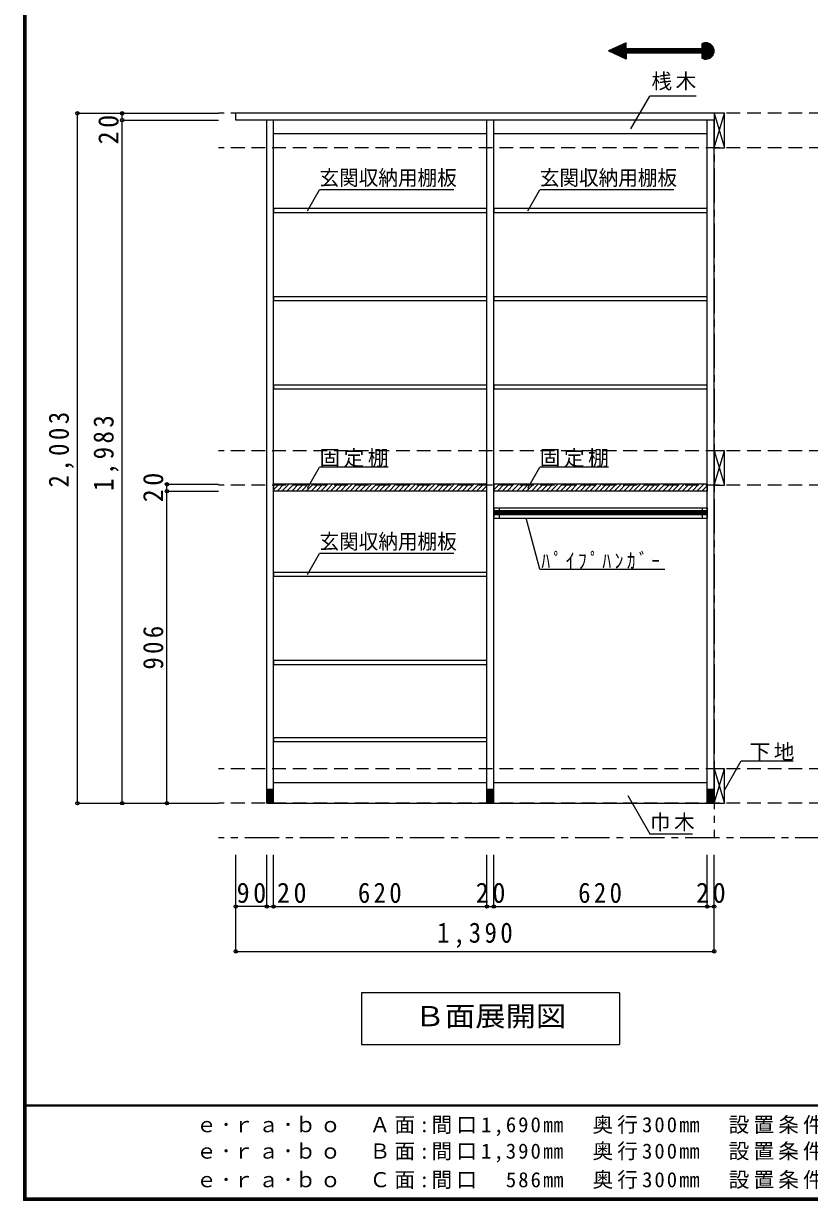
# Model space of a CAD drawing. Units: millimetres at full size, sheet at 1:20; details may follow other scales. Extents: x -8210 to 8210, y -2455 to 3200.
# Drawn here: x 410 to 2694, y -2387 to 1030 of the extents above; entities that cross this region are included whole.
import ezdxf
from ezdxf.enums import TextEntityAlignment as Align

# ---------------------------------------------------------------- set-up
doc = ezdxf.new("R2010")
doc.units = ezdxf.units.MM
doc.header["$LTSCALE"] = 20
doc.header["$PDMODE"] = 32
doc.header["$PDSIZE"] = 10
doc.linetypes.add('CHAIN1', pattern=[8, 5, -1, 1, -1])
doc.linetypes.add('DASHED2', pattern=[3, 2, -1])
for name, color, linetype in [('0-2_本体', 2, 'Continuous'), ('0-3_固定棚', 3, 'Continuous'), ('0-4_可動棚', 3, 'Continuous'), ('0-5', 4, 'Continuous'), ('0-6_ﾊﾟｲﾌﾟﾊﾝｶﾞｰ', 4, 'Continuous'), ('0-7_桟木・巾木', 2, 'Continuous'), ('0-8_引き出し', 3, 'Continuous'), ('0-A_文字', 7, 'Continuous'), ('0-B_寸法', 4, 'Continuous'), ('0-C_ハッチ', 4, 'Continuous'), ('F-1_枠', 6, 'Continuous'), ('F-A_文字', 7, 'Continuous')]:
    doc.layers.add(name, color=color, linetype=linetype)
doc.styles.add('ＭＳ ゴシック', font='')
doc.styles.get('ＭＳ ゴシック').set_extended_font_data('MS Gothic')

# ---------------------------------------------------------------- blocks, each defined once
blk = doc.blocks.new('R40')
at = {"layer": '0-5', "color": 3}
for p, q in [((10, 18.67), (-10, 18.67)), ((-10, 16), (10, 16)), ((-10, 13.33), (10, 13.33)), ((-10, 10.67), (10, 10.67)), ((-10, 8), (10, 8)), ((-10, 5.33), (10, 5.33)), ((-10, 2.67), (10, 2.67)), ((-10, 0), (10, 0)), ((-10, -2.67), (10, -2.67)), ((-10, -5.33), (10, -5.33)), ((-10, -8), (10, -8)), ((-10, -10.67), (10, -10.67)), ((-10, -13.33), (10, -13.33)), ((-10, -16), (10, -16)), ((-10, -18.67), (10, -18.67))]:
    blk.add_line(p, q, dxfattribs=at)

msp = doc.modelspace()

# ---------------------------------------------------------------- linework, layer by layer
at = {"layer": '0-2_本体', "color": 3}
for p, q in [((2416.67, 768.97), (1026.67, 768.97)), ((2416.67, 768.97), (2416.67, 748.97)), ((1116.67, -1234.03), (1116.67, 748.97)), ((1136.67, -1234.03), (1136.67, 748.97)), ((1756.67, -1234.03), (1756.67, 748.97)), ((1776.67, -1234.03), (1776.67, 748.97)), ((2396.67, -1234.03), (2396.67, 748.97)), ((2416.67, -1234.03), (2416.67, 748.97)), ((1116.67, -1234.03), (2416.67, -1234.03)), ((2416.67, -1234.03), (2396.67, -1234.03))]:
    msp.add_line(p, q, dxfattribs=at)
msp.add_lwpolyline([(2416.67, 748.97), (1026.67, 748.97), (1026.67, 768.97)], dxfattribs=at)
at = {"layer": '0-3_固定棚'}
for p, q in [((1136.67, -308.03), (1136.67, -328.03)), ((1756.67, -308.03), (1136.67, -308.03)), ((1756.67, -328.03), (1136.67, -328.03)), ((1776.67, -308.03), (1776.67, -328.03)), ((2396.67, -308.03), (1776.67, -308.03)), ((2396.67, -328.03), (1776.67, -328.03)), ((2396.67, -308.03), (2396.67, -328.03))]:
    msp.add_line(p, q, dxfattribs=at)
at = {"layer": '0-4_可動棚'}
for p, q in [((1137.67, 480.17), (1137.67, 492.17)), ((1755.67, 492.17), (1137.67, 492.17)), ((1755.67, 480.17), (1137.67, 480.17)), ((1755.67, 492.17), (1755.67, 480.17)), ((1777.67, 480.17), (1777.67, 492.17)), ((2395.67, 492.17), (1777.67, 492.17)), ((2395.67, 480.17), (1777.67, 480.17)), ((2395.67, 492.17), (2395.67, 480.17)), ((1137.67, 224.17), (1137.67, 236.17)), ((1755.67, 236.17), (1137.67, 236.17)), ((1755.67, 224.17), (1137.67, 224.17)), ((1755.67, 236.17), (1755.67, 224.17)), ((1777.67, 224.17), (1777.67, 236.17)), ((2395.67, 236.17), (1777.67, 236.17)), ((2395.67, 224.17), (1777.67, 224.17)), ((2395.67, 236.17), (2395.67, 224.17)), ((1137.67, -31.83), (1137.67, -19.83)), ((1755.67, -19.83), (1137.67, -19.83)), ((1755.67, -31.83), (1137.67, -31.83)), ((1755.67, -19.83), (1755.67, -31.83)), ((1777.67, -31.83), (1777.67, -19.83)), ((2395.67, -19.83), (1777.67, -19.83)), ((2395.67, -31.83), (1777.67, -31.83)), ((2395.67, -19.83), (2395.67, -31.83)), ((1137.71, -575.83), (1137.71, -563.83)), ((1755.67, -563.83), (1137.71, -563.83)), ((1755.67, -575.83), (1137.71, -575.83)), ((1755.67, -563.83), (1755.67, -575.83)), ((1137.71, -831.83), (1137.71, -819.83)), ((1755.67, -819.83), (1137.71, -819.83)), ((1755.67, -819.83), (1755.67, -831.83)), ((1755.67, -831.83), (1137.71, -831.83)), ((1137.71, -1055.83), (1137.71, -1043.83)), ((1755.67, -1043.83), (1137.71, -1043.83)), ((1755.67, -1055.83), (1137.71, -1055.83)), ((1755.67, -1043.83), (1755.67, -1055.83))]:
    msp.add_line(p, q, dxfattribs=at)
at = {"layer": '0-6_ﾊﾟｲﾌﾟﾊﾝｶﾞｰ', "color": 3}
for p, q in [((1776.67, -376.03), (1776.67, -406.03)), ((1776.67, -376.03), (2396.67, -376.03)), ((1776.67, -406.03), (2396.67, -406.03)), ((2396.67, -376.03), (2396.67, -406.03))]:
    msp.add_line(p, q, dxfattribs=at)
at = {"layer": '0-6_ﾊﾟｲﾌﾟﾊﾝｶﾞｰ'}
for p, q in [((2396.67, -385.03), (1776.67, -385.03)), ((2396.67, -389.03), (1776.67, -389.03)), ((2396.67, -393.03), (1776.67, -393.03)), ((2396.67, -397.03), (1776.67, -397.03))]:
    msp.add_line(p, q, dxfattribs=at)
at = {"layer": '0-6_ﾊﾟｲﾌﾟﾊﾝｶﾞｰ', "color": 7}
for p, q in [((1791.67, -376.03), (1791.67, -406.03)), ((2381.67, -376.03), (2381.67, -406.03))]:
    msp.add_line(p, q, dxfattribs=at)
at = {"layer": '0-7_桟木・巾木', "color": 7}
for p, q in [((2416.67, 708.97), (2416.67, 748.97)), ((1756.67, 708.97), (1136.67, 708.97)), ((2396.67, 708.97), (1776.67, 708.97)), ((1136.67, -1174.03), (1756.67, -1174.03)), ((1776.67, -1174.03), (2396.67, -1174.03)), ((2416.67, -1174.03), (2416.67, -1234.03))]:
    msp.add_line(p, q, dxfattribs=at)
at = {"layer": '0-8_引き出し'}
for p, q in [((2416.67, 768.97), (2416.67, 668.97)), ((2446.67, 768.97), (2416.67, 768.97)), ((2446.67, 668.97), (2446.67, 768.97)), ((2416.67, 668.97), (2446.67, 668.97)), ((2416.67, -211.03), (2416.67, -311.03)), ((2446.67, -211.03), (2416.67, -211.03)), ((2446.67, -311.03), (2446.67, -211.03)), ((2416.67, -311.03), (2446.67, -311.03)), ((2416.67, -1134.03), (2416.67, -1234.03)), ((2446.67, -1134.03), (2416.67, -1134.03)), ((2446.67, -1234.03), (2446.67, -1134.03)), ((2416.67, -1234.03), (2446.67, -1234.03))]:
    msp.add_line(p, q, dxfattribs=at)
at = {"layer": '0-8_引き出し', "color": 7}
for p, q in [((2416.67, 668.97), (2446.67, 768.97)), ((2416.67, 768.97), (2446.67, 668.97)), ((2416.67, -311.03), (2446.67, -211.03)), ((2416.67, -211.03), (2446.67, -311.03)), ((2416.67, -1234.03), (2446.67, -1134.03)), ((2416.67, -1134.03), (2446.67, -1234.03))]:
    msp.add_line(p, q, dxfattribs=at)
at = {"layer": '0-A_文字'}
for p, q in [((2160.77, 973.44), (2109.95, 949.83)), ((2153.89, 929.42), (2126.01, 957.29)), ((2159.17, 926.96), (2127.94, 958.19)), ((2160.77, 928.2), (2129.87, 959.09)), ((2160.77, 931.02), (2131.8, 959.99)), ((2160.77, 933.85), (2133.74, 960.88)), ((2160.77, 936.68), (2135.67, 961.78)), ((2160.77, 939.51), (2137.6, 962.68)), ((2160.77, 942.34), (2139.53, 963.58)), ((2162, 943.93), (2141.46, 964.47)), ((2164.83, 943.93), (2143.39, 965.37)), ((2167.65, 943.93), (2145.32, 966.27)), ((2170.48, 943.93), (2147.25, 967.16)), ((2160.77, 956.48), (2149.18, 968.06)), ((2160.77, 959.31), (2151.12, 968.96)), ((2160.77, 962.14), (2153.05, 969.86)), ((2160.77, 964.97), (2154.98, 970.75)), ((2160.77, 967.79), (2156.91, 971.65)), ((2160.77, 970.62), (2158.84, 972.55)), ((2160.77, 955.73), (2160.77, 973.44)), ((2412.6, 936.58), (2381.25, 967.93)), ((2411.39, 934.96), (2381.25, 965.1)), ((2410.07, 933.45), (2381.25, 962.27)), ((2408.62, 932.07), (2381.25, 959.44)), ((2413.68, 938.33), (2381.55, 970.45)), ((2414.62, 940.21), (2383.44, 971.39)), ((2415.42, 942.25), (2385.47, 972.19)), ((2416.05, 944.45), (2387.67, 972.82)), ((2416.48, 946.84), (2390.07, 973.25)), ((2416.67, 949.48), (2392.71, 973.44)), ((2416.52, 952.45), (2395.68, 973.3)), ((2415.86, 955.94), (2399.17, 972.64)), ((2414.11, 960.53), (2403.75, 970.88)), ((2160.77, 926.22), (2109.95, 949.83)), ((2111.63, 949.05), (2110.56, 950.12)), ((2116.91, 946.6), (2112.49, 951.01)), ((2122.19, 944.14), (2114.42, 951.91)), ((2127.47, 941.69), (2116.35, 952.81)), ((2132.76, 939.23), (2118.29, 953.71)), ((2138.04, 936.78), (2120.22, 954.6)), ((2143.32, 934.32), (2122.15, 955.5)), ((2148.61, 931.87), (2124.08, 956.4)), ((2381.25, 943.93), (2160.77, 943.93)), ((2160.77, 943.93), (2160.77, 926.22)), ((2173.31, 943.93), (2161.52, 955.73)), ((2176.14, 943.93), (2164.35, 955.73)), ((2178.97, 943.93), (2167.17, 955.73)), ((2181.8, 943.93), (2170, 955.73)), ((2184.63, 943.93), (2172.83, 955.73)), ((2187.45, 943.93), (2175.66, 955.73)), ((2190.28, 943.93), (2178.49, 955.73)), ((2193.11, 943.93), (2181.32, 955.73)), ((2195.94, 943.93), (2184.15, 955.73)), ((2198.77, 943.93), (2186.97, 955.73)), ((2201.6, 943.93), (2189.8, 955.73)), ((2204.42, 943.93), (2192.63, 955.73)), ((2207.25, 943.93), (2195.46, 955.73)), ((2210.08, 943.93), (2198.29, 955.73)), ((2212.91, 943.93), (2201.12, 955.73)), ((2215.74, 943.93), (2203.94, 955.73)), ((2218.57, 943.93), (2206.77, 955.73)), ((2221.39, 943.93), (2209.6, 955.73)), ((2224.22, 943.93), (2212.43, 955.73)), ((2227.05, 943.93), (2215.26, 955.73)), ((2229.88, 943.93), (2218.09, 955.73)), ((2232.71, 943.93), (2220.91, 955.73)), ((2235.54, 943.93), (2223.74, 955.73)), ((2238.37, 943.93), (2226.57, 955.73)), ((2241.19, 943.93), (2229.4, 955.73)), ((2244.02, 943.93), (2232.23, 955.73)), ((2246.85, 943.93), (2235.06, 955.73)), ((2249.68, 943.93), (2237.89, 955.73)), ((2252.51, 943.93), (2240.71, 955.73)), ((2255.34, 943.93), (2243.54, 955.73)), ((2258.16, 943.93), (2246.37, 955.73)), ((2260.99, 943.93), (2249.2, 955.73)), ((2263.82, 943.93), (2252.03, 955.73)), ((2266.65, 943.93), (2254.86, 955.73)), ((2269.48, 943.93), (2257.68, 955.73)), ((2272.31, 943.93), (2260.51, 955.73)), ((2275.13, 943.93), (2263.34, 955.73)), ((2277.96, 943.93), (2266.17, 955.73)), ((2280.79, 943.93), (2269, 955.73)), ((2283.62, 943.93), (2271.83, 955.73)), ((2286.45, 943.93), (2274.65, 955.73)), ((2289.28, 943.93), (2277.48, 955.73)), ((2292.11, 943.93), (2280.31, 955.73)), ((2294.93, 943.93), (2283.14, 955.73)), ((2297.76, 943.93), (2285.97, 955.73)), ((2300.59, 943.93), (2288.8, 955.73)), ((2303.42, 943.93), (2291.63, 955.73)), ((2306.25, 943.93), (2294.45, 955.73)), ((2309.08, 943.93), (2297.28, 955.73)), ((2311.9, 943.93), (2300.11, 955.73)), ((2314.73, 943.93), (2302.94, 955.73)), ((2317.56, 943.93), (2305.77, 955.73)), ((2320.39, 943.93), (2308.6, 955.73)), ((2323.22, 943.93), (2311.42, 955.73)), ((2326.05, 943.93), (2314.25, 955.73)), ((2328.87, 943.93), (2317.08, 955.73)), ((2331.7, 943.93), (2319.91, 955.73)), ((2334.53, 943.93), (2322.74, 955.73)), ((2337.36, 943.93), (2325.57, 955.73)), ((2340.19, 943.93), (2328.39, 955.73)), ((2343.02, 943.93), (2331.22, 955.73)), ((2345.85, 943.93), (2334.05, 955.73)), ((2348.67, 943.93), (2336.88, 955.73)), ((2351.5, 943.93), (2339.71, 955.73)), ((2354.33, 943.93), (2342.54, 955.73)), ((2357.16, 943.93), (2345.37, 955.73)), ((2359.99, 943.93), (2348.19, 955.73)), ((2362.82, 943.93), (2351.02, 955.73)), ((2365.64, 943.93), (2353.85, 955.73)), ((2368.47, 943.93), (2356.68, 955.73)), ((2371.3, 943.93), (2359.51, 955.73)), ((2374.13, 943.93), (2362.34, 955.73)), ((2376.96, 943.93), (2365.16, 955.73)), ((2379.79, 943.93), (2367.99, 955.73)), ((2399.45, 927.1), (2370.82, 955.73)), ((2401.57, 927.81), (2373.65, 955.73)), ((2403.53, 928.67), (2376.48, 955.73)), ((2405.36, 929.68), (2379.31, 955.73)), ((2407.05, 930.81), (2381.25, 956.61)), ((2381.25, 943.93), (2381.25, 929.38)), ((2397.14, 926.58), (2381.25, 942.47)), ((2394.62, 926.27), (2381.25, 939.64)), ((2391.81, 926.25), (2381.25, 936.81)), ((2388.59, 926.65), (2381.25, 933.98)), ((2384.63, 927.77), (2381.25, 931.16)), ((2175.09, 723.89), (2229.92, 818.86)), ((2364.51, 818.86), (2229.92, 818.86)), ((1234.98, 486.17), (1270, 546.82)), ((1660, 546.82), (1270, 546.82)), ((1874.98, 486.17), (1910, 546.82)), ((2300, 546.82), (1910, 546.82)), ((1234.98, -319.1), (1270, -258.44)), ((1470, -258.44), (1270, -258.44)), ((1874.98, -319.1), (1910, -258.44)), ((2110, -258.44), (1910, -258.44)), ((1910, -554.34), (1870.26, -406.03)), ((1234.98, -569.83), (1270, -509.18)), ((1660, -509.18), (1270, -509.18)), ((1910, -554.34), (2273.57, -554.34)), ((2141.67, -1784.03), (2141.67, -1934.03)), ((1391.67, -1934.03), (2141.67, -1934.03))]:
    msp.add_line(p, q, dxfattribs=at)
at = {"layer": '0-A_文字', "linetype": 'CHAIN1'}
for p, q in [((2416.67, 768.97), (2416.67, -1334.03)), ((4352.59, -1334.03), (976.67, -1334.03))]:
    msp.add_line(p, q, dxfattribs=at)
at = {"layer": '0-A_文字'}
for points in [[(2381.25, 970.28), (2381.25, 955.73), (2160.77, 955.73)], [(2446.67, -1195.72), (2495.43, -1111.25), (2645.97, -1111.25)], [(2141.67, -1784.03), (1391.67, -1784.03), (1391.67, -1934.03)]]:
    msp.add_lwpolyline(points, dxfattribs=at)
msp.add_arc((2393.06, 949.83), 23.61, 240, 120, dxfattribs=at)
at = {"layer": '0-B_寸法'}
for p, q in [((566.67, 768.97), (976.67, 768.97)), ((566.67, -1234.03), (566.67, 768.97)), ((696.67, 748.97), (696.67, 768.97)), ((696.67, 768.97), (826.67, 768.97)), ((696.67, 748.97), (976.67, 748.97)), ((696.67, -1234.03), (696.67, 748.97)), ((826.67, -328.03), (826.67, -308.03)), ((826.67, -308.03), (976.67, -308.03)), ((826.67, -1234.03), (826.67, -328.03)), ((826.67, -328.03), (976.67, -328.03)), ((566.67, -1234.03), (976.67, -1234.03)), ((696.67, -1234.03), (826.67, -1234.03)), ((826.67, -1234.03), (976.67, -1234.03)), ((1026.67, -1534.03), (1026.67, -1384.03)), ((1116.67, -1534.03), (1116.67, -1384.03)), ((1116.67, -1534.03), (1116.67, -1384.03)), ((1136.67, -1534.03), (1136.67, -1384.03)), ((1756.67, -1534.03), (1756.67, -1384.03)), ((1776.67, -1534.03), (1776.67, -1384.03)), ((2396.67, -1534.03), (2396.67, -1384.03)), ((2416.67, -1534.03), (2416.67, -1384.03)), ((1116.67, -1534.03), (1026.67, -1534.03)), ((1026.67, -1664.03), (1026.67, -1534.03)), ((1116.67, -1534.03), (1136.67, -1534.03)), ((1136.67, -1534.03), (1756.67, -1534.03)), ((1756.67, -1534.03), (1776.67, -1534.03)), ((1776.67, -1534.03), (2396.67, -1534.03)), ((2396.67, -1534.03), (2416.67, -1534.03)), ((2416.67, -1664.03), (2416.67, -1534.03)), ((1026.67, -1664.03), (2416.67, -1664.03))]:
    msp.add_line(p, q, dxfattribs=at)
at = {"layer": '0-B_寸法', "linetype": 'DASHED2'}
for p, q in [((4352.59, 768.97), (976.67, 768.97)), ((4352.59, 668.97), (976.67, 668.97)), ((4352.59, -211.03), (976.67, -211.03)), ((4352.59, -311.03), (976.67, -311.03)), ((4352.59, -1134.03), (976.67, -1134.03)), ((4352.59, -1234.03), (976.67, -1234.03))]:
    msp.add_line(p, q, dxfattribs=at)
at = {"layer": '0-B_寸法', "color": 7}
msp.add_lwpolyline([(2165.71, -1211.8), (2229.92, -1323.01), (2353.68, -1323.01)], dxfattribs=at)
for p in [(566.67, 768.97), (696.67, 768.97), (696.67, 748.97), (826.67, -308.03), (826.67, -328.03), (566.67, -1234.03), (696.67, -1234.03), (826.67, -1234.03), (1026.67, -1534.03), (1116.67, -1534.03), (1136.67, -1534.03), (1756.67, -1534.03), (1776.67, -1534.03), (2396.67, -1534.03), (2416.67, -1534.03), (1026.67, -1664.03), (2416.67, -1664.03)]:
    msp.add_point(p, dxfattribs=at)
at = {"layer": '0-C_ハッチ'}
for p, q in [((1136.67, -324.04), (1152.68, -308.03)), ((1136.67, -309.9), (1138.54, -308.03)), ((1146.82, -328.03), (1166.82, -308.03)), ((1160.96, -328.03), (1180.96, -308.03)), ((1175.11, -328.03), (1195.11, -308.03)), ((1189.25, -328.03), (1209.25, -308.03)), ((1203.39, -328.03), (1223.39, -308.03)), ((1217.53, -328.03), (1237.53, -308.03)), ((1231.67, -328.03), (1251.67, -308.03)), ((1245.82, -328.03), (1265.82, -308.03)), ((1259.96, -328.03), (1279.96, -308.03)), ((1274.1, -328.03), (1294.1, -308.03)), ((1288.24, -328.03), (1308.24, -308.03)), ((1302.38, -328.03), (1322.38, -308.03)), ((1316.53, -328.03), (1336.53, -308.03)), ((1330.67, -328.03), (1350.67, -308.03)), ((1344.81, -328.03), (1364.81, -308.03)), ((1358.95, -328.03), (1378.95, -308.03)), ((1373.1, -328.03), (1393.1, -308.03)), ((1387.24, -328.03), (1407.24, -308.03)), ((1401.38, -328.03), (1421.38, -308.03)), ((1415.52, -328.03), (1435.52, -308.03)), ((1429.66, -328.03), (1449.66, -308.03)), ((1443.81, -328.03), (1463.81, -308.03)), ((1457.95, -328.03), (1477.95, -308.03)), ((1472.09, -328.03), (1492.09, -308.03)), ((1486.23, -328.03), (1506.23, -308.03)), ((1500.37, -328.03), (1520.37, -308.03)), ((1514.52, -328.03), (1534.52, -308.03)), ((1528.66, -328.03), (1548.66, -308.03)), ((1542.8, -328.03), (1562.8, -308.03)), ((1556.94, -328.03), (1576.94, -308.03)), ((1571.09, -328.03), (1591.09, -308.03)), ((1585.23, -328.03), (1605.23, -308.03)), ((1599.37, -328.03), (1619.37, -308.03)), ((1613.51, -328.03), (1633.51, -308.03)), ((1627.65, -328.03), (1647.65, -308.03)), ((1641.8, -328.03), (1661.8, -308.03)), ((1655.94, -328.03), (1675.94, -308.03)), ((1670.08, -328.03), (1690.08, -308.03)), ((1684.22, -328.03), (1704.22, -308.03)), ((1698.36, -328.03), (1718.36, -308.03)), ((1712.51, -328.03), (1732.51, -308.03)), ((1726.65, -328.03), (1746.65, -308.03)), ((1740.79, -328.03), (1756.67, -312.16)), ((1754.93, -328.03), (1756.67, -326.3)), ((1776.67, -324.04), (1792.68, -308.03)), ((1776.67, -309.9), (1778.54, -308.03)), ((1786.82, -328.03), (1806.82, -308.03)), ((1800.96, -328.03), (1820.96, -308.03)), ((1815.11, -328.03), (1835.11, -308.03)), ((1829.25, -328.03), (1849.25, -308.03)), ((1843.39, -328.03), (1863.39, -308.03)), ((1857.53, -328.03), (1877.53, -308.03)), ((1871.67, -328.03), (1891.67, -308.03)), ((1885.82, -328.03), (1905.82, -308.03)), ((1899.96, -328.03), (1919.96, -308.03)), ((1914.1, -328.03), (1934.1, -308.03)), ((1928.24, -328.03), (1948.24, -308.03)), ((1942.38, -328.03), (1962.38, -308.03)), ((1956.53, -328.03), (1976.53, -308.03)), ((1970.67, -328.03), (1990.67, -308.03)), ((1984.81, -328.03), (2004.81, -308.03)), ((1998.95, -328.03), (2018.95, -308.03)), ((2013.1, -328.03), (2033.1, -308.03)), ((2027.24, -328.03), (2047.24, -308.03)), ((2041.38, -328.03), (2061.38, -308.03)), ((2055.52, -328.03), (2075.52, -308.03)), ((2069.66, -328.03), (2089.66, -308.03)), ((2083.81, -328.03), (2103.81, -308.03)), ((2097.95, -328.03), (2117.95, -308.03)), ((2112.09, -328.03), (2132.09, -308.03)), ((2126.23, -328.03), (2146.23, -308.03)), ((2140.37, -328.03), (2160.37, -308.03)), ((2154.52, -328.03), (2174.52, -308.03)), ((2168.66, -328.03), (2188.66, -308.03)), ((2182.8, -328.03), (2202.8, -308.03)), ((2196.94, -328.03), (2216.94, -308.03)), ((2211.09, -328.03), (2231.09, -308.03)), ((2225.23, -328.03), (2245.23, -308.03)), ((2239.37, -328.03), (2259.37, -308.03)), ((2253.51, -328.03), (2273.51, -308.03)), ((2267.65, -328.03), (2287.65, -308.03)), ((2281.8, -328.03), (2301.8, -308.03)), ((2295.94, -328.03), (2315.94, -308.03)), ((2310.08, -328.03), (2330.08, -308.03)), ((2324.22, -328.03), (2344.22, -308.03)), ((2338.36, -328.03), (2358.36, -308.03)), ((2352.51, -328.03), (2372.51, -308.03)), ((2366.65, -328.03), (2386.65, -308.03)), ((2380.79, -328.03), (2396.67, -312.16)), ((2394.93, -328.03), (2396.67, -326.3))]:
    msp.add_line(p, q, dxfattribs=at)
at = {"layer": 'F-1_枠'}
for p, q in [((410, 3199.53), (410, -2387.14)), ((413.33, 3199.53), (413.33, -2387.14)), ((416.67, 3199.53), (416.67, -2387.14)), ((8210, -2110.47), (410, -2110.47)), ((8210, -2113.8), (410, -2113.8)), ((8210, -2380.47), (410, -2380.47)), ((8210, -2383.8), (410, -2383.8)), ((8210, -2387.14), (410, -2387.14))]:
    msp.add_line(p, q, dxfattribs=at)

# ---------------------------------------------------------------- block references
at = {"layer": '0-5'}
for p in [(1126.67, -1212.7), (1766.67, -1212.7), (2406.67, -1212.7)]:
    msp.add_blockref('R40', p, dxfattribs=at)

# ---------------------------------------------------------------- texts
at = {"layer": '0-A_文字', "style": 'ＭＳ ゴシック'}
for s, height, width, p in [('玄関収納用棚板', 43.99, 0.95, (1270, 546.82)), ('玄関収納用棚板', 43.99, 0.95, (1910, 546.82)), ('玄関収納用棚板', 43.99, 0.95, (1270, -509.18)), ('Ｂ面展開図', 58.65, 1.1, (1546.67, -1899.03))]:
    msp.add_text(s, height=height, dxfattribs=dict(at, width=width)).set_placement(p, align=Align.BOTTOM_LEFT)
at = {"layer": '0-A_文字', "char_height": 43.99, "attachment_point": 7, "style": 'ＭＳ ゴシック'}
for s, insert in [('\\T1.17;桟木', (2234.51, 835.31)), ('\\T1.17;固定棚', (1270, -258.44)), ('\\T1.17;固定棚', (1910, -258.44)), ('\\T1.39;\\W0.85;ﾊﾟｲﾌﾟﾊﾝｶﾞｰ', (1914.84, -554.34)), ('\\T1.17;下地', (2519.94, -1111.25))]:
    msp.add_mtext(s, dxfattribs=dict(at, insert=insert))
at = {"layer": '0-B_寸法', "color": 7, "char_height": 58.65, "attachment_point": 7, "rotation": 90, "style": 'ＭＳ ゴシック'}
for s, insert in [('\\T1.27;\\W0.95;20', (686.67, 678.49)), ('\\T1.28;\\W0.9;2,003', (556.67, -317.53)), ('\\T1.28;\\W0.9;1,983', (686.67, -327.53)), ('\\T1.27;\\W0.95;20', (816.67, -360.53)), ('\\T1.27;\\W0.9;906', (816.67, -846.03))]:
    msp.add_mtext(s, dxfattribs=dict(at, insert=insert))
at = {"layer": '0-B_寸法', "color": 7, "attachment_point": 7, "style": 'ＭＳ ゴシック'}
for s, insert, char_height in [('\\T1.17;巾木', (2229.92, -1315.9), 43.99), ('\\T1.27;\\W0.95;90', (1029.17, -1524.03), 58.65), ('\\T1.27;\\W0.95;20', (1146.35, -1524.03), 58.65), ('\\T1.27;\\W0.9;620', (1381.67, -1524.03), 58.65), ('\\T1.27;\\W0.95;20', (1724.17, -1524.03), 58.65), ('\\T1.27;\\W0.9;620', (2021.67, -1524.03), 58.65), ('\\T1.27;\\W0.95;20', (2364.17, -1524.03), 58.65), ('\\T1.28;\\W0.9;1,390', (1611.67, -1654.03), 58.65)]:
    msp.add_mtext(s, dxfattribs=dict(at, insert=insert, char_height=char_height))
at = {"layer": 'F-A_文字', "char_height": 43.99, "attachment_point": 7, "style": 'ＭＳ ゴシック'}
for s, insert in [('\\T1.2;ｅ･ｒａ･ｂｏ\u3000Ａ面:間口1,690㎜\u3000奥行300㎜\u3000設置条件:両壁ｘフロート', (911.64, -2200.47)), ('\\T1.2;ｅ･ｒａ･ｂｏ\u3000Ｂ面:間口1,390㎜\u3000奥行300㎜\u3000設置条件:両壁ｘフロート', (911.64, -2277.14)), ('\\T1.2;ｅ･ｒａ･ｂｏ\u3000Ｃ面:間口\u3000586㎜\u3000奥行300㎜\u3000設置条件:片壁ｘフロート', (911.64, -2353.8))]:
    msp.add_mtext(s, dxfattribs=dict(at, insert=insert))

doc.saveas('drawing.dxf')
